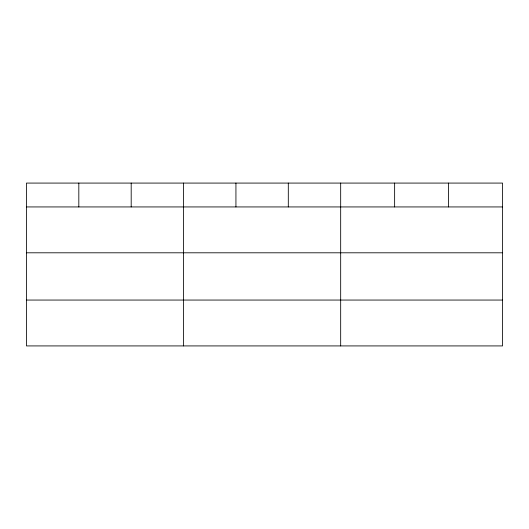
<?xml version="1.0" encoding="UTF-8"?>
<svg xmlns="http://www.w3.org/2000/svg" width="529" height="529" viewBox="0 0 529 529"><rect width="100%" height="100%" fill="white"/><g stroke="black" fill="none" stroke-linecap="round" stroke-linejoin="round"><path stroke-width="0.79" d="M502.55 252.802L502.55 183.08L26.45 183.08L26.45 345.92L502.55 345.92L502.55 252.802L26.45 252.802M26.45 206.938L502.55 206.938M26.45 300.055L502.55 300.055M448.592 183.08L448.592 206.938M394.634 183.08L394.634 206.938M340.676 183.08L340.676 345.92M288.305 183.08L288.305 206.938M235.934 183.08L235.934 206.938M183.563 183.08L183.563 345.92M131.192 183.08L131.192 206.938M78.821 183.08L78.821 206.938"/></g></svg>
